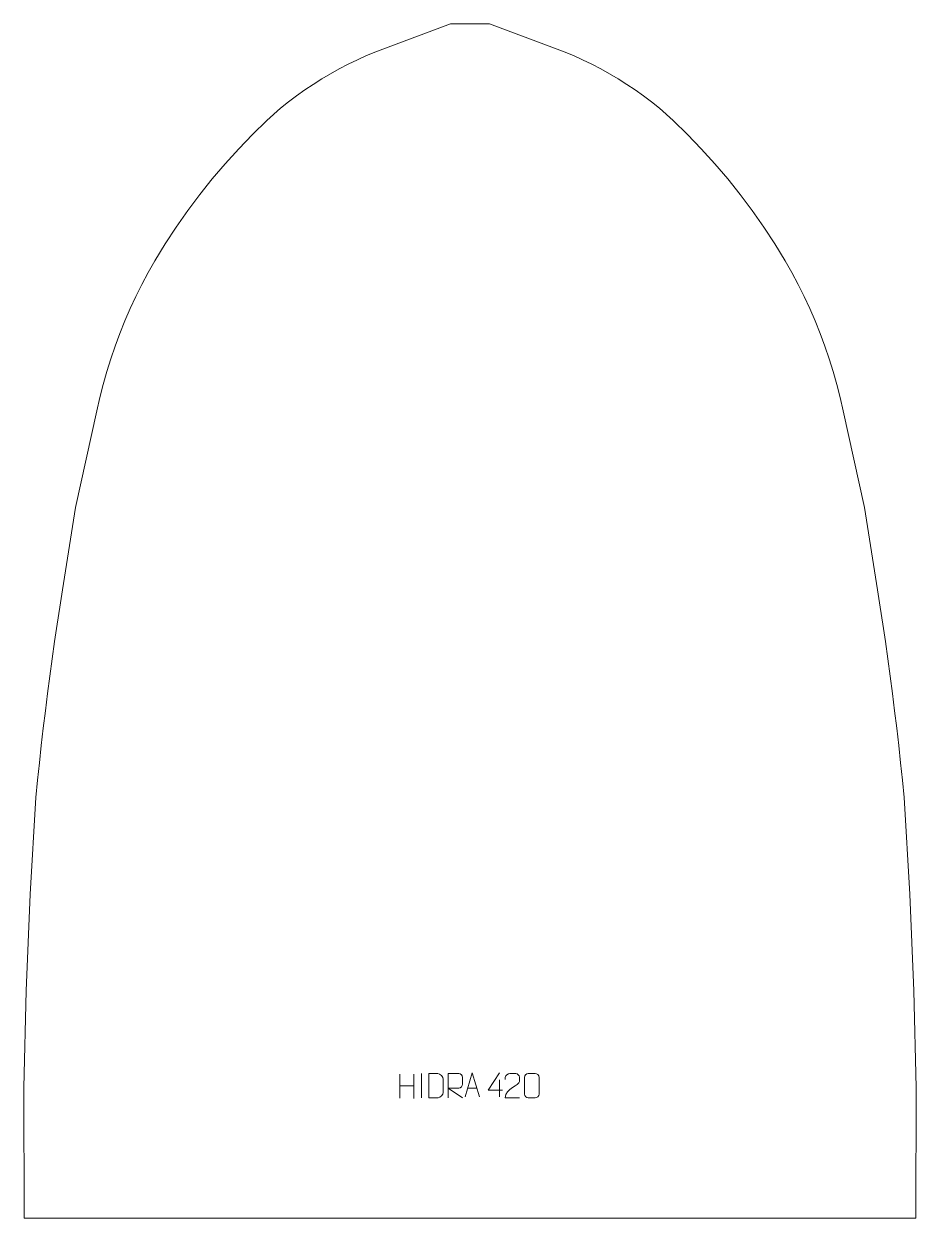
# Model space of a CAD drawing. Header units: millimetres. Extents: x -465 to 458, y 665 to 1900.
import ezdxf

# ---------------------------------------------------------------- set-up
doc = ezdxf.new("R2010")
doc.units = ezdxf.units.MM
doc.header["$MEASUREMENT"] = 0
doc.layers.add('layer 1', color=7, linetype='Continuous')

msp = doc.modelspace()

# ---------------------------------------------------------------- linework, layer by layer
at = {"layer": 'layer 1', "color": 242, "lineweight": 9}
msp.add_open_spline([(-23.082, 1899.9475), (-23.082, 1899.9475), (16.9182, 1899.9475), (16.9182, 1899.9475), (16.9182, 1899.9475), (16.9182, 1899.9475), (84.4181, 1874.9475), (84.4181, 1874.9475), (84.4181, 1874.9475), (84.4181, 1874.9475), (94.188, 1871.1727), (94.188, 1871.1727), (94.188, 1871.1727), (94.188, 1871.1727), (103.8497, 1867.1299), (103.8497, 1867.1299), (103.8497, 1867.1299), (103.8497, 1867.1299), (113.3947, 1862.8209), (113.3947, 1862.8209), (113.3947, 1862.8209), (113.3947, 1862.8209), (122.8165, 1858.2497), (122.8165, 1858.2497), (122.8165, 1858.2497), (122.8165, 1858.2497), (132.111, 1853.4189), (132.111, 1853.4189), (132.111, 1853.4189), (132.111, 1853.4189), (141.2649, 1848.3342), (141.2649, 1848.3342), (141.2649, 1848.3342), (141.2649, 1848.3342), (150.2733, 1842.9932), (150.2733, 1842.9932), (150.2733, 1842.9932), (150.2733, 1842.9932), (159.1328, 1837.4066), (159.1328, 1837.4066), (159.1328, 1837.4066), (159.1328, 1837.4066), (167.8344, 1831.5777), (167.8344, 1831.5777), (167.8344, 1831.5777), (167.8344, 1831.5777), (176.3673, 1825.5106), (176.3673, 1825.5106), (176.3673, 1825.5106), (176.3673, 1825.5106), (184.7331, 1819.2063), (184.7331, 1819.2063), (184.7331, 1819.2063), (184.7331, 1819.2063), (192.9187, 1812.6745), (192.9187, 1812.6745), (192.9187, 1812.6745), (192.9187, 1812.6745), (206.9183, 1799.9475), (206.9183, 1799.9475), (206.9183, 1799.9475), (206.9183, 1799.9475), (221.7754, 1785.522), (221.7754, 1785.522), (221.7754, 1785.522), (221.7754, 1785.522), (236.172, 1770.636), (236.172, 1770.636), (236.172, 1770.636), (236.172, 1770.636), (250.0922, 1755.3059), (250.0922, 1755.3059), (250.0922, 1755.3059), (250.0922, 1755.3059), (263.5229, 1739.5474), (263.5229, 1739.5474), (263.5229, 1739.5474), (263.5229, 1739.5474), (276.4549, 1723.3722), (276.4549, 1723.3722), (276.4549, 1723.3722), (276.4549, 1723.3722), (288.8701, 1706.7993), (288.8701, 1706.7993), (288.8701, 1706.7993), (288.8701, 1706.7993), (300.7603, 1689.8451), (300.7603, 1689.8451), (300.7603, 1689.8451), (300.7603, 1689.8451), (312.1113, 1672.5255), (312.1113, 1672.5255), (312.1113, 1672.5255), (312.1113, 1672.5255), (322.9133, 1654.8594), (322.9133, 1654.8594), (322.9133, 1654.8594), (322.9133, 1654.8594), (329.8155, 1642.7881), (329.8155, 1642.7881), (329.8155, 1642.7881), (329.8155, 1642.7881), (336.3878, 1630.5333), (336.3878, 1630.5333), (336.3878, 1630.5333), (336.3878, 1630.5333), (342.6219, 1618.1032), (342.6219, 1618.1032), (342.6219, 1618.1032), (342.6219, 1618.1032), (348.5169, 1605.5101), (348.5169, 1605.5101), (348.5169, 1605.5101), (348.5169, 1605.5101), (354.063, 1592.7592), (354.063, 1592.7592), (354.063, 1592.7592), (354.063, 1592.7592), (359.2643, 1579.8627), (359.2643, 1579.8627), (359.2643, 1579.8627), (359.2643, 1579.8627), (364.109, 1566.8281), (364.109, 1566.8281), (364.109, 1566.8281), (364.109, 1566.8281), (368.596, 1553.6661), (368.596, 1553.6661), (368.596, 1553.6661), (368.596, 1553.6661), (372.7238, 1540.3876), (372.7238, 1540.3876), (372.7238, 1540.3876), (372.7238, 1540.3876), (376.4897, 1527.0007), (376.4897, 1527.0007), (376.4897, 1527.0007), (376.4897, 1527.0007), (379.8883, 1513.5171), (379.8883, 1513.5171), (379.8883, 1513.5171), (379.8883, 1513.5171), (382.9197, 1499.9467), (382.9197, 1499.9467), (382.9197, 1499.9467), (382.9197, 1499.9467), (404.918, 1399.9467), (404.918, 1399.9467), (404.918, 1399.9467), (404.918, 1399.9467), (418.5612, 1314.6839), (418.5612, 1314.6839), (418.5612, 1314.6839), (418.5612, 1314.6839), (421.3645, 1296.8598), (421.3645, 1296.8598), (421.3645, 1296.8598), (421.3645, 1296.8598), (424.0718, 1279.0217), (424.0718, 1279.0217), (424.0718, 1279.0217), (424.0718, 1279.0217), (426.6856, 1261.1687), (426.6856, 1261.1687), (426.6856, 1261.1687), (426.6856, 1261.1687), (429.2027, 1243.3041), (429.2027, 1243.3041), (429.2027, 1243.3041), (429.2027, 1243.3041), (431.6273, 1225.4246), (431.6273, 1225.4246), (431.6273, 1225.4246), (431.6273, 1225.4246), (433.955, 1207.5336), (433.955, 1207.5336), (433.955, 1207.5336), (433.955, 1207.5336), (436.1868, 1189.631), (436.1868, 1189.631), (436.1868, 1189.631), (436.1868, 1189.631), (438.3252, 1171.7143), (438.3252, 1171.7143), (438.3252, 1171.7143), (438.3252, 1171.7143), (440.3644, 1153.7877), (440.3644, 1153.7877), (440.3644, 1153.7877), (440.3644, 1153.7877), (442.3126, 1135.8503), (442.3126, 1135.8503), (442.3126, 1135.8503), (442.3126, 1135.8503), (444.1624, 1117.9039), (444.1624, 1117.9039), (444.1624, 1117.9039), (444.1624, 1117.9039), (445.9179, 1099.9492), (445.9179, 1099.9492), (445.9179, 1099.9492), (445.9179, 1099.9492), (451.9188, 999.9492), (451.9188, 999.9492), (451.9188, 999.9492), (451.9188, 999.9492), (455.9186, 899.9484), (455.9186, 899.9484), (455.9186, 899.9484), (455.9186, 899.9484), (458.4183, 799.9484), (458.4183, 799.9484), (458.4183, 799.9484), (458.4183, 799.9484), (458.0132, 664.9485), (458.0132, 664.9485), (458.0132, 664.9485), (458.0132, 664.9485), (-464.1738, 664.9485), (-464.1738, 664.9485), (-464.1738, 664.9485), (-464.1738, 664.9485), (-464.5823, 799.9484), (-464.5823, 799.9484), (-464.5823, 799.9484), (-464.5823, 799.9484), (-462.0792, 899.9484), (-462.0792, 899.9484), (-462.0792, 899.9484), (-462.0792, 899.9484), (-458.0803, 999.9492), (-458.0803, 999.9492), (-458.0803, 999.9492), (-458.0803, 999.9492), (-452.0794, 1099.9492), (-452.0794, 1099.9492), (-452.0794, 1099.9492), (-452.0794, 1099.9492), (-450.3263, 1117.9039), (-450.3263, 1117.9039), (-450.3263, 1117.9039), (-450.3263, 1117.9039), (-448.474, 1135.8503), (-448.474, 1135.8503), (-448.474, 1135.8503), (-448.474, 1135.8503), (-446.5283, 1153.7877), (-446.5283, 1153.7877), (-446.5283, 1153.7877), (-446.5283, 1153.7877), (-444.4859, 1171.7143), (-444.4859, 1171.7143), (-444.4859, 1171.7143), (-444.4859, 1171.7143), (-442.3475, 1189.631), (-442.3475, 1189.631), (-442.3475, 1189.631), (-442.3475, 1189.631), (-440.1165, 1207.5336), (-440.1165, 1207.5336), (-440.1165, 1207.5336), (-440.1165, 1207.5336), (-437.7879, 1225.4246), (-437.7879, 1225.4246), (-437.7879, 1225.4246), (-437.7879, 1225.4246), (-435.3667, 1243.3041), (-435.3667, 1243.3041), (-435.3667, 1243.3041), (-435.3667, 1243.3041), (-432.8463, 1261.1687), (-432.8463, 1261.1687), (-432.8463, 1261.1687), (-432.8463, 1261.1687), (-430.2357, 1279.0217), (-430.2357, 1279.0217), (-430.2357, 1279.0217), (-430.2357, 1279.0217), (-427.5259, 1296.8598), (-427.5259, 1296.8598), (-427.5259, 1296.8598), (-427.5259, 1296.8598), (-424.7219, 1314.6839), (-424.7219, 1314.6839), (-424.7219, 1314.6839), (-424.7219, 1314.6839), (-411.082, 1399.9467), (-411.082, 1399.9467), (-411.082, 1399.9467), (-411.082, 1399.9467), (-389.0802, 1499.9467), (-389.0802, 1499.9467), (-389.0802, 1499.9467), (-389.0802, 1499.9467), (-386.0497, 1513.5171), (-386.0497, 1513.5171), (-386.0497, 1513.5171), (-386.0497, 1513.5171), (-382.6511, 1527.0007), (-382.6511, 1527.0007), (-382.6511, 1527.0007), (-382.6511, 1527.0007), (-378.8877, 1540.3876), (-378.8877, 1540.3876), (-378.8877, 1540.3876), (-378.8877, 1540.3876), (-374.7599, 1553.6661), (-374.7599, 1553.6661), (-374.7599, 1553.6661), (-374.7599, 1553.6661), (-370.2706, 1566.8281), (-370.2706, 1566.8281), (-370.2706, 1566.8281), (-370.2706, 1566.8281), (-365.4249, 1579.8627), (-365.4249, 1579.8627), (-365.4249, 1579.8627), (-365.4249, 1579.8627), (-360.2269, 1592.7592), (-360.2269, 1592.7592), (-360.2269, 1592.7592), (-360.2269, 1592.7592), (-354.6784, 1605.5101), (-354.6784, 1605.5101), (-354.6784, 1605.5101), (-354.6784, 1605.5101), (-348.7858, 1618.1032), (-348.7858, 1618.1032), (-348.7858, 1618.1032), (-348.7858, 1618.1032), (-342.5517, 1630.5333), (-342.5517, 1630.5333), (-342.5517, 1630.5333), (-342.5517, 1630.5333), (-335.9794, 1642.7881), (-335.9794, 1642.7881), (-335.9794, 1642.7881), (-335.9794, 1642.7881), (-329.0772, 1654.8594), (-329.0772, 1654.8594), (-329.0772, 1654.8594), (-329.0772, 1654.8594), (-318.2753, 1672.5255), (-318.2753, 1672.5255), (-318.2753, 1672.5255), (-318.2753, 1672.5255), (-306.9242, 1689.8451), (-306.9242, 1689.8451), (-306.9242, 1689.8451), (-306.9242, 1689.8451), (-295.034, 1706.7993), (-295.034, 1706.7993), (-295.034, 1706.7993), (-295.034, 1706.7993), (-282.6155, 1723.3722), (-282.6155, 1723.3722), (-282.6155, 1723.3722), (-282.6155, 1723.3722), (-269.6868, 1739.5474), (-269.6868, 1739.5474), (-269.6868, 1739.5474), (-269.6868, 1739.5474), (-256.2536, 1755.3059), (-256.2536, 1755.3059), (-256.2536, 1755.3059), (-256.2536, 1755.3059), (-242.3326, 1770.636), (-242.3326, 1770.636), (-242.3326, 1770.636), (-242.3326, 1770.636), (-227.9369, 1785.522), (-227.9369, 1785.522), (-227.9369, 1785.522), (-227.9369, 1785.522), (-213.0823, 1799.9475), (-213.0823, 1799.9475), (-213.0823, 1799.9475), (-213.0823, 1799.9475), (-199.0801, 1812.6745), (-199.0801, 1812.6745), (-199.0801, 1812.6745), (-199.0801, 1812.6745), (-190.8945, 1819.2063), (-190.8945, 1819.2063), (-190.8945, 1819.2063), (-190.8945, 1819.2063), (-182.5311, 1825.5106), (-182.5311, 1825.5106), (-182.5311, 1825.5106), (-182.5311, 1825.5106), (-173.9957, 1831.5777), (-173.9957, 1831.5777), (-173.9957, 1831.5777), (-173.9957, 1831.5777), (-165.2966, 1837.4066), (-165.2966, 1837.4066), (-165.2966, 1837.4066), (-165.2966, 1837.4066), (-156.4371, 1842.9932), (-156.4371, 1842.9932), (-156.4371, 1842.9932), (-156.4371, 1842.9932), (-147.4263, 1848.3342), (-147.4263, 1848.3342), (-147.4263, 1848.3342), (-147.4263, 1848.3342), (-138.2716, 1853.4189), (-138.2716, 1853.4189), (-138.2716, 1853.4189), (-138.2716, 1853.4189), (-128.9803, 1858.2497), (-128.9803, 1858.2497), (-128.9803, 1858.2497), (-128.9803, 1858.2497), (-119.5585, 1862.8209), (-119.5585, 1862.8209), (-119.5585, 1862.8209), (-119.5585, 1862.8209), (-110.0102, 1867.1299), (-110.0102, 1867.1299), (-110.0102, 1867.1299), (-110.0102, 1867.1299), (-100.3519, 1871.1727), (-100.3519, 1871.1727), (-100.3519, 1871.1727), (-100.3519, 1871.1727), (-90.5819, 1874.9475), (-90.5819, 1874.9475), (-90.5819, 1874.9475), (-90.5819, 1874.9475), (-23.082, 1899.9475), (-23.082, 1899.9475)], degree=3, knots=[0, 0, 0, 0, 0.009174312, 0.009174312, 0.009174312, 0.009174312, 0.018348624, 0.018348624, 0.018348624, 0.018348624, 0.027522936, 0.027522936, 0.027522936, 0.027522936, 0.036697248, 0.036697248, 0.036697248, 0.036697248, 0.04587156, 0.04587156, 0.04587156, 0.04587156, 0.055045872, 0.055045872, 0.055045872, 0.055045872, 0.064220183, 0.064220183, 0.064220183, 0.064220183, 0.073394495, 0.073394495, 0.073394495, 0.073394495, 0.082568807, 0.082568807, 0.082568807, 0.082568807, 0.091743119, 0.091743119, 0.091743119, 0.091743119, 0.100917431, 0.100917431, 0.100917431, 0.100917431, 0.110091743, 0.110091743, 0.110091743, 0.110091743, 0.119266055, 0.119266055, 0.119266055, 0.119266055, 0.128440367, 0.128440367, 0.128440367, 0.128440367, 0.137614679, 0.137614679, 0.137614679, 0.137614679, 0.146788991, 0.146788991, 0.146788991, 0.146788991, 0.155963303, 0.155963303, 0.155963303, 0.155963303, 0.165137615, 0.165137615, 0.165137615, 0.165137615, 0.174311927, 0.174311927, 0.174311927, 0.174311927, 0.183486239, 0.183486239, 0.183486239, 0.183486239, 0.19266055, 0.19266055, 0.19266055, 0.19266055, 0.201834862, 0.201834862, 0.201834862, 0.201834862, 0.211009174, 0.211009174, 0.211009174, 0.211009174, 0.220183486, 0.220183486, 0.220183486, 0.220183486, 0.229357798, 0.229357798, 0.229357798, 0.229357798, 0.23853211, 0.23853211, 0.23853211, 0.23853211, 0.247706422, 0.247706422, 0.247706422, 0.247706422, 0.256880734, 0.256880734, 0.256880734, 0.256880734, 0.266055046, 0.266055046, 0.266055046, 0.266055046, 0.275229358, 0.275229358, 0.275229358, 0.275229358, 0.28440367, 0.28440367, 0.28440367, 0.28440367, 0.293577982, 0.293577982, 0.293577982, 0.293577982, 0.302752294, 0.302752294, 0.302752294, 0.302752294, 0.311926606, 0.311926606, 0.311926606, 0.311926606, 0.321100917, 0.321100917, 0.321100917, 0.321100917, 0.330275229, 0.330275229, 0.330275229, 0.330275229, 0.339449541, 0.339449541, 0.339449541, 0.339449541, 0.348623853, 0.348623853, 0.348623853, 0.348623853, 0.357798165, 0.357798165, 0.357798165, 0.357798165, 0.366972477, 0.366972477, 0.366972477, 0.366972477, 0.376146789, 0.376146789, 0.376146789, 0.376146789, 0.385321101, 0.385321101, 0.385321101, 0.385321101, 0.394495413, 0.394495413, 0.394495413, 0.394495413, 0.403669725, 0.403669725, 0.403669725, 0.403669725, 0.412844037, 0.412844037, 0.412844037, 0.412844037, 0.422018349, 0.422018349, 0.422018349, 0.422018349, 0.431192661, 0.431192661, 0.431192661, 0.431192661, 0.440366972, 0.440366972, 0.440366972, 0.440366972, 0.449541284, 0.449541284, 0.449541284, 0.449541284, 0.458715596, 0.458715596, 0.458715596, 0.458715596, 0.467889908, 0.467889908, 0.467889908, 0.467889908, 0.47706422, 0.47706422, 0.47706422, 0.47706422, 0.486238532, 0.486238532, 0.486238532, 0.486238532, 0.495412844, 0.495412844, 0.495412844, 0.495412844, 0.504587156, 0.504587156, 0.504587156, 0.504587156, 0.513761468, 0.513761468, 0.513761468, 0.513761468, 0.52293578, 0.52293578, 0.52293578, 0.52293578, 0.532110092, 0.532110092, 0.532110092, 0.532110092, 0.541284404, 0.541284404, 0.541284404, 0.541284404, 0.550458716, 0.550458716, 0.550458716, 0.550458716, 0.559633028, 0.559633028, 0.559633028, 0.559633028, 0.568807339, 0.568807339, 0.568807339, 0.568807339, 0.577981651, 0.577981651, 0.577981651, 0.577981651, 0.587155963, 0.587155963, 0.587155963, 0.587155963, 0.596330275, 0.596330275, 0.596330275, 0.596330275, 0.605504587, 0.605504587, 0.605504587, 0.605504587, 0.614678899, 0.614678899, 0.614678899, 0.614678899, 0.623853211, 0.623853211, 0.623853211, 0.623853211, 0.633027523, 0.633027523, 0.633027523, 0.633027523, 0.642201835, 0.642201835, 0.642201835, 0.642201835, 0.651376147, 0.651376147, 0.651376147, 0.651376147, 0.660550459, 0.660550459, 0.660550459, 0.660550459, 0.669724771, 0.669724771, 0.669724771, 0.669724771, 0.678899083, 0.678899083, 0.678899083, 0.678899083, 0.688073394, 0.688073394, 0.688073394, 0.688073394, 0.697247706, 0.697247706, 0.697247706, 0.697247706, 0.706422018, 0.706422018, 0.706422018, 0.706422018, 0.71559633, 0.71559633, 0.71559633, 0.71559633, 0.724770642, 0.724770642, 0.724770642, 0.724770642, 0.733944954, 0.733944954, 0.733944954, 0.733944954, 0.743119266, 0.743119266, 0.743119266, 0.743119266, 0.752293578, 0.752293578, 0.752293578, 0.752293578, 0.76146789, 0.76146789, 0.76146789, 0.76146789, 0.770642202, 0.770642202, 0.770642202, 0.770642202, 0.779816514, 0.779816514, 0.779816514, 0.779816514, 0.788990826, 0.788990826, 0.788990826, 0.788990826, 0.798165138, 0.798165138, 0.798165138, 0.798165138, 0.80733945, 0.80733945, 0.80733945, 0.80733945, 0.816513761, 0.816513761, 0.816513761, 0.816513761, 0.825688073, 0.825688073, 0.825688073, 0.825688073, 0.834862385, 0.834862385, 0.834862385, 0.834862385, 0.844036697, 0.844036697, 0.844036697, 0.844036697, 0.853211009, 0.853211009, 0.853211009, 0.853211009, 0.862385321, 0.862385321, 0.862385321, 0.862385321, 0.871559633, 0.871559633, 0.871559633, 0.871559633, 0.880733945, 0.880733945, 0.880733945, 0.880733945, 0.889908257, 0.889908257, 0.889908257, 0.889908257, 0.899082569, 0.899082569, 0.899082569, 0.899082569, 0.908256881, 0.908256881, 0.908256881, 0.908256881, 0.917431193, 0.917431193, 0.917431193, 0.917431193, 0.926605505, 0.926605505, 0.926605505, 0.926605505, 0.935779817, 0.935779817, 0.935779817, 0.935779817, 0.944954128, 0.944954128, 0.944954128, 0.944954128, 0.95412844, 0.95412844, 0.95412844, 0.95412844, 0.963302752, 0.963302752, 0.963302752, 0.963302752, 0.972477064, 0.972477064, 0.972477064, 0.972477064, 0.981651376, 0.981651376, 0.981651376, 0.981651376, 1, 1, 1, 1], dxfattribs=at)
at = {"layer": 'layer 1', "color": 250, "lineweight": 9}
for points, knots in [([(-8.1405, 790.2522), (-8.1405, 790.2522), (-0.7695, 815.2057), (-0.7695, 815.2057), (-0.7695, 815.2057), (-0.7695, 815.2057), (6.8004, 790.2522), (6.8004, 790.2522)], [0, 0, 0, 0, 0.333333333, 0.333333333, 0.333333333, 0.333333333, 1, 1, 1, 1]), ([(30.4263, 797.1455), (30.4263, 797.1455), (15.6046, 797.1455), (15.6046, 797.1455), (15.6046, 797.1455), (15.6046, 797.1455), (27.4822, 815.216), (27.4822, 815.216)], [0, 0, 0, 0, 0.333333333, 0.333333333, 0.333333333, 0.333333333, 1, 1, 1, 1]), ([(-45.5659, 789.4376), (-43.2341, 789.438), (-38.2839, 789.414), (-35.9524, 789.4137), (-35.9524, 789.4137), (-34.0274, 789.3083), (-30.7088, 792.8499), (-30.72, 794.8672), (-30.72, 794.8672), (-30.7204, 800.6373), (-30.7204, 802.807), (-30.72, 808.5763), (-30.72, 808.5763), (-30.7243, 810.7144), (-34.0988, 814.3745), (-36.2512, 814.361), (-36.2512, 814.361), (-38.5769, 814.361), (-43.3012, 814.361), (-45.6273, 814.361), (-45.6273, 814.361), (-45.6269, 808.6141), (-45.5656, 795.1849), (-45.5659, 789.4376)], [0, 0, 0, 0, 0.142857143, 0.142857143, 0.142857143, 0.142857143, 0.285714286, 0.285714286, 0.285714286, 0.285714286, 0.428571429, 0.428571429, 0.428571429, 0.428571429, 0.571428571, 0.571428571, 0.571428571, 0.571428571, 0.714285714, 0.714285714, 0.714285714, 0.714285714, 1, 1, 1, 1]), ([(-25.5057, 789.4095), (-25.5057, 789.4095), (-25.5057, 814.363), (-25.5057, 814.363), (-25.5057, 814.363), (-21.9109, 814.363), (-18.3154, 814.363), (-14.7202, 814.363), (-14.7202, 814.363), (-12.3949, 814.3253), (-10.8376, 812.8353), (-10.8417, 810.4689), (-10.8417, 810.4689), (-10.8421, 808.4334), (-10.8421, 805.374), (-10.8417, 803.338), (-10.8417, 803.338), (-10.8482, 801.4625), (-12.6605, 799.5207), (-14.67, 799.5016), (-14.67, 799.5016), (-14.67, 799.5016), (-25.5057, 799.5016), (-25.5057, 799.5016), (-25.5057, 799.5016), (-25.5057, 799.5016), (-10.851, 789.4095), (-10.851, 789.4095)], [0, 0, 0, 0, 0.125, 0.125, 0.125, 0.125, 0.25, 0.25, 0.25, 0.25, 0.375, 0.375, 0.375, 0.375, 0.5, 0.5, 0.5, 0.5, 0.625, 0.625, 0.625, 0.625, 0.75, 0.75, 0.75, 0.75, 1, 1, 1, 1]), ([(48.1978, 789.3991), (43.2834, 789.3994), (38.369, 789.3994), (33.4549, 789.3991), (33.4549, 789.3991), (33.4549, 799.3314), (48.1059, 801.9726), (48.1978, 806.2829), (48.1978, 806.2829), (48.1975, 807.707), (48.1975, 809.1307), (48.1978, 810.554), (48.1978, 810.554), (48.1809, 812.6311), (46.0581, 814.3559), (44.3871, 814.3732), (44.3871, 814.3732), (42.3139, 814.3728), (40.241, 814.3728), (38.1686, 814.3732), (38.1686, 814.3732), (36.3465, 814.3897), (33.5218, 812.5976), (33.4549, 810.504), (33.4549, 810.504), (33.4549, 810.504), (33.4549, 808.4492), (33.4549, 808.4492)], [0, 0, 0, 0, 0.125, 0.125, 0.125, 0.125, 0.25, 0.25, 0.25, 0.25, 0.375, 0.375, 0.375, 0.375, 0.5, 0.5, 0.5, 0.5, 0.625, 0.625, 0.625, 0.625, 0.75, 0.75, 0.75, 0.75, 1, 1, 1, 1]), ([(57.2457, 814.3855), (59.6118, 814.3855), (61.9783, 814.3855), (64.3448, 814.3855), (64.3448, 814.3855), (66.3253, 814.4211), (68.3513, 812.9268), (68.3784, 810.4847), (68.3784, 810.4847), (68.378, 804.7273), (68.378, 798.9695), (68.3784, 793.2113), (68.3784, 793.2113), (68.2363, 790.8837), (66.5299, 789.4014), (64.3448, 789.3906), (64.3448, 789.3906), (61.9724, 789.391), (59.6, 789.391), (57.228, 789.3906), (57.228, 789.3906), (55.2695, 789.285), (53.2631, 791.1729), (53.2745, 793.1939), (53.2745, 793.1939), (53.2749, 798.9745), (53.2749, 804.7548), (53.2745, 810.5346), (53.2745, 810.5346), (53.2788, 812.6766), (55.0559, 814.3991), (57.2457, 814.3855)], [0, 0, 0, 0, 0.111111111, 0.111111111, 0.111111111, 0.111111111, 0.222222222, 0.222222222, 0.222222222, 0.222222222, 0.333333333, 0.333333333, 0.333333333, 0.333333333, 0.444444444, 0.444444444, 0.444444444, 0.444444444, 0.555555556, 0.555555556, 0.555555556, 0.555555556, 0.666666667, 0.666666667, 0.666666667, 0.666666667, 0.777777778, 0.777777778, 0.777777778, 0.777777778, 1, 1, 1, 1])]:
    msp.add_open_spline(points, degree=3, knots=knots, dxfattribs=at)
for points in [[(-75.8169, 813.7681), (-75.8169, 813.7681), (-75.8169, 788.9906), (-75.8169, 788.9906)], [(-61.1736, 813.7681), (-61.1736, 813.7681), (-61.1736, 788.8146), (-61.1736, 788.8146)], [(-53.1736, 814.3733), (-53.1736, 814.3733), (-53.1736, 789.3992), (-53.1736, 789.3992)], [(27.4822, 807.9066), (27.4822, 807.9066), (27.4822, 790.2419), (27.4822, 790.2419)], [(-75.8169, 801.8858), (-75.8169, 801.8858), (-61.1736, 801.8862), (-61.1736, 801.8862)], [(-5.4179, 799.5016), (-5.4179, 799.5016), (4.0778, 799.5016), (4.0778, 799.5016)]]:
    msp.add_open_spline(points, degree=3, dxfattribs=at)

doc.saveas('drawing.dxf')
